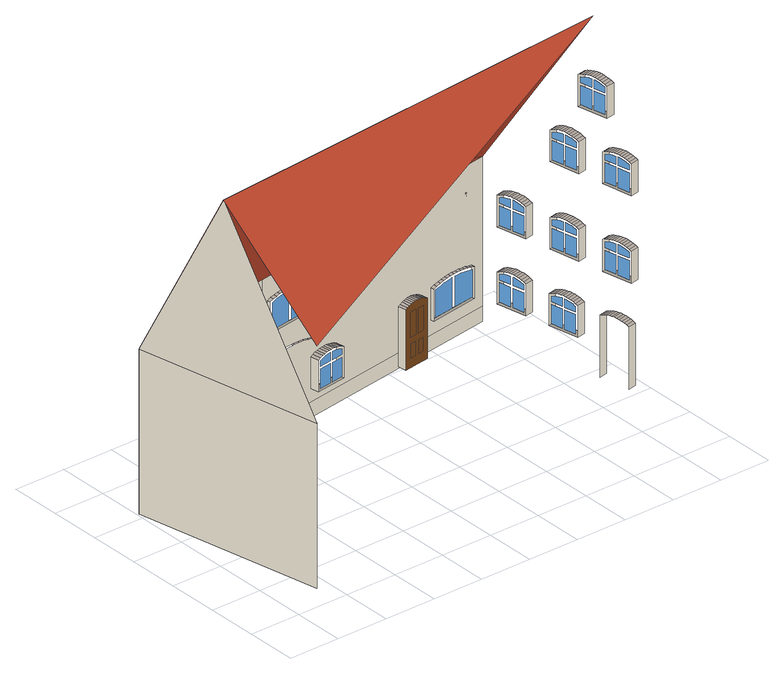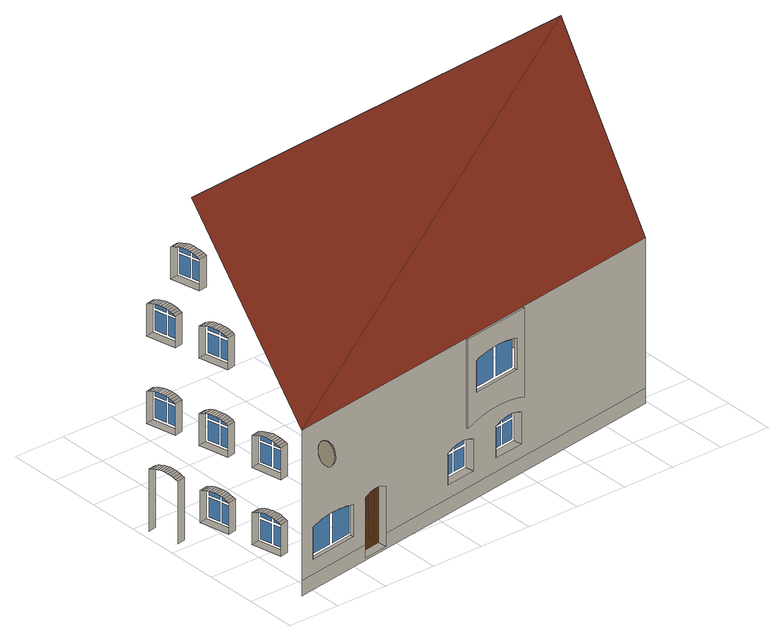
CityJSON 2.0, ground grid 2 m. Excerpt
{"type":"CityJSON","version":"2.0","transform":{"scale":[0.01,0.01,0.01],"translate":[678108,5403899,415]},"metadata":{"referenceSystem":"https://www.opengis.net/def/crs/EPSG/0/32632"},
"CityObjects":{
"building1":{"type":"Building","attributes":{"measuredHeight":13.19},"children":["building1-1"],"geometry":[{"type":"MultiSurface","lod":"3","boundaries":[[[0,1,2]],[[0,2,3,4,5,6]],[[7,8,1]],[[9,10,11,12]],[[13,14,15,16]],[[14,17,18,15]],[[19,9,12,20]],[[17,21,22,18]],[[2,1,23,24,10]],[[21,25,26,22]],[[27,28,29,30,31,32,33,34,35]],[[36,37,38,39]],[[40,19,20,41]],[[42,43,44,45]],[[25,46,47,26]],[[43,48,49,44]],[[46,50,51,47]],[[52,40,41,53]],[[50,54,55,51]],[[48,56,57,49]],[[58,13,16,59]],[[54,60,61,55]],[[56,62,63,57]],[[64,52,53,65]],[[60,66,67,61]],[[68,69,70,71,72,73,74,75,76]],[[77,78,79,80]],[[66,81,82,67]],[[83,84,85,86,87,88,89,90,91]],[[62,92,93,63]],[[81,94,95,82]],[[96,64,65,97]],[[94,98,99,95]],[[92,100,101,93]],[[98,102,103,99]],[[102,58,59,103]],[[100,104,105,101]],[[106,42,45,107]],[[10,24,108,11]],[[109,110,111,112,97,65,53,41,20,12,11,108,113,114,115,116,117,118],[43,42,106,119,120,121,122,123,124,104,100,92,62,56,48]],[[104,124,125,105]],[[126,127,109,118]],[[124,123,128,125]],[[129,126,118,117]],[[123,122,130,128]],[[131,132,133,134,135,136,137,138,139]],[[122,121,140,130]],[[141,129,117,116]],[[121,120,142,140]],[[143,141,116,115]],[[120,119,144,142]],[[119,106,107,144]],[[145,146,147,148]],[[149,143,115,114]],[[146,150,151,147]],[[150,152,153,151]],[[152,154,155,153]],[[156,149,114,113]],[[157,158,159,160,161,162,163,164,165]],[[166,167,168,169]],[[154,170,171,155]],[[24,156,113,108]],[[170,172,173,171]],[[172,174,175,173]],[[176,145,148,177]],[[174,178,179,175]],[[178,180,181,179]],[[182,183,184,185]],[[180,186,187,181]],[[188,189,190,191,192,193,194,195,196]],[[186,197,198,187]],[[197,199,200,198]],[[199,201,202,200]],[[201,176,177,202]],[[23,203,204,205,206,207,208,209,210,211,212,213,214,215,216,217,218,3,2,10,9,19,40,52,64,96,219,220,221,127,126,129,141,143,149,156,24],[14,13,58,102,98,94,81,66,60,54,50,46,25,21,17],[222,223,224,225,226,227,228,229,230,231,232,233,234,235,236],[176,201,199,197,186,180,178,174,172,170,154,152,150,146,145]],[[237,204,203,238,4,3,218,239]],[[1,8,23]],[[217,240,241,239,218]],[[216,242,240,217]],[[215,243,242,216]],[[214,244,243,215]],[[213,245,244,214]],[[246,247,248,249]],[[250,251,252,253]],[[212,254,245,213]],[[211,255,254,212]],[[245,254,255,256,257,258,259,260,261,262,241,240,242,243,244],[251,250,253,252],[263,264,265,266],[267,268,269,270],[247,246,249,248]],[[239,241,262,237]],[[210,256,255,211]],[[209,257,256,210]],[[268,267,270,269]],[[265,264,263,266]],[[208,258,257,209]],[[207,259,258,208]],[[206,260,259,207]],[[205,261,260,206]],[[237,262,261,205,204]],[[223,222,271,272]],[[222,236,273,271]],[[236,235,274,273]],[[235,234,275,274]],[[276,277,278,279,280,281,282,283,284]],[[234,233,285,275]],[[233,232,286,285]],[[232,231,287,286]],[[224,223,272,288]],[[231,230,289,287]],[[230,229,290,289]],[[229,228,291,290]],[[292,293,294,295,296,297,298,299,300]],[[301,302,303,304,305,306,307,308,309]],[[310,311,312,313,314,315,316,317,318]],[[319,320,321,322]],[[323,324,325,326]],[[228,227,327,291]],[[328,329,330,331]],[[332,333,334,335]],[[336,337,338,339,340,341,342,343,344]],[[345,346,347,348,349,350,351,352,353]],[[354,355,356,357,358,359,360,361,362]],[[363,364,365,366]],[[367,368,369,370]],[[371,372,373,374]],[[375,367,370,376]],[[377,371,374,378]],[[379,380,381,382]],[[383,375,376,384]],[[385,377,378,386]],[[387,379,382,388]],[[389,387,388,390]],[[391,383,384,392]],[[393,385,386,394]],[[395,396,397,398]],[[399,400,401,402,403,404,405,406,407]],[[408,391,392,409]],[[410,393,394,411]],[[412,389,390,413]],[[414,412,413,415]],[[416,408,409,417]],[[418,410,411,419]],[[227,226,420,327]],[[421,414,415,422]],[[423,416,417,424]],[[425,418,419,426]],[[368,427,428,369]],[[372,429,430,373]],[[431,423,424,432]],[[433,425,426,434]],[[435,421,422,436]],[[437,431,432,438]],[[439,433,434,440]],[[441,435,436,442]],[[443,437,438,444]],[[445,439,440,446]],[[447,441,442,448]],[[449,450,451,452,453,454,455,456,457]],[[458,459,460,461,462,463,464,465,466]],[[467,468,469,470]],[[471,472,473,474]],[[475,476,477,478,479,480,481,482,483]],[[484,485,486,487]],[[488,443,444,489]],[[490,445,446,491]],[[492,447,448,493]],[[494,495,496,497]],[[498,488,489,499]],[[500,490,491,501]],[[502,492,493,503]],[[504,494,497,505]],[[506,498,499,507]],[[508,500,501,509]],[[510,502,503,511]],[[512,504,505,513]],[[427,506,507,428]],[[429,508,509,430]],[[514,512,513,515]],[[516,510,511,517]],[[518,516,517,519]],[[520,514,515,521]],[[522,523,524,525]],[[526,527,528,529]],[[530,531,532,533,534,535,536,537,538]],[[539,540,541,542,543,544,545,546,547]],[[548,520,521,549]],[[550,551,552,553]],[[554,555,556,557,558,559,560,561,562]],[[563,548,549,564]],[[495,565,566,496]],[[567,563,564,568]],[[569,567,568,570]],[[571,569,570,572]],[[573,571,572,574]],[[575,573,574,576]],[[226,225,577,420]],[[578,575,576,579]],[[580,581,582,583]],[[584,585,586,587]],[[565,578,579,566]],[[588,589,590,591]],[[592,580,583,593]],[[594,584,587,595]],[[596,588,591,597]],[[598,592,593,599]],[[600,594,595,601]],[[602,596,597,603]],[[604,598,599,605]],[[606,600,601,607]],[[608,602,603,609]],[[610,604,605,611]],[[612,606,607,613]],[[614,608,609,615]],[[616,610,611,617]],[[618,612,613,619]],[[620,614,615,621]],[[622,616,617,623]],[[624,618,619,625]],[[626,620,621,627]],[[581,628,629,582]],[[585,630,631,586]],[[589,632,633,590]],[[634,622,623,635]],[[636,624,625,637]],[[638,626,627,639]],[[225,224,288,577]],[[640,634,635,641]],[[642,636,637,643]],[[644,638,639,645]],[[646,640,641,647]],[[648,642,643,649]],[[650,644,645,651]],[[652,653,654,655,656,657,658,659,660]],[[661,662,663,664,665,666,667,668,669]],[[670,671,672,673]],[[674,675,676,677]],[[678,646,647,679]],[[680,648,649,681]],[[682,650,651,683]],[[684,678,679,685]],[[686,680,681,687]],[[688,682,683,689]],[[690,684,685,691]],[[692,686,687,693]],[[694,688,689,695]],[[628,690,691,629]],[[630,692,693,631]],[[632,694,695,633]],[[696,697,698,699]],[[700,701,702,703]],[[704,705,706,707,708,709,710,711,712]],[[713,714,715,716,717,718,719,720,721]],[[722,723,724,725]],[[726,727,728,729]],[[730,722,725,731]],[[732,726,729,733]],[[734,730,731,735]],[[736,732,733,737]],[[738,736,737,739]],[[740,734,735,741]],[[742,740,741,743]],[[744,738,739,745]],[[746,744,745,747]],[[748,742,743,749]],[[750,746,747,751]],[[752,748,749,753]],[[723,754,755,724]],[[727,756,757,728]],[[758,752,753,759]],[[760,750,751,761]],[[762,758,759,763]],[[764,760,761,765]],[[766,762,763,767]],[[768,764,765,769]],[[770,766,767,771]],[[772,768,769,773]],[[774,770,771,775]],[[776,772,773,777]],[[778,776,777,779]],[[780,774,775,781]],[[754,780,781,755]],[[756,778,779,757]]],"semantics":{"surfaces":[{"type":"WallSurface"},{"type":"RoofSurface","klumMaterialClass":"Ceramic","klumMaterialIndex":"D201","materialUncertainty":0.3},{"type":"WallSurface","klumMaterialClass":"Plaster","klumMaterialIndex":"I101","materialUncertainty":0.3},{"type":"OuterCeilingSurface"},{"type":"Window","@cityeditor:layer":"Unclassified.LoD3","frameMaterialClass":"Plastic","paneMaterialClass":"Glass","frameMaterialUncertainty":0.3},{"type":"OuterFloorSurface"},{"type":"Door","@cityeditor:layer":"Unclassified.LoD3","materialUncertainty":0.5}],"values":[0,0,1,2,2,3,3,3,1,3,4,4,3,0,3,3,3,3,3,3,5,3,3,3,3,4,4,3,4,3,3,3,3,3,3,2,3,5,5,2,3,3,3,3,3,4,3,3,3,3,3,2,2,3,3,3,3,3,4,4,3,2,3,3,5,3,3,4,3,4,3,3,3,2,2,2,1,2,3,3,3,3,6,6,3,3,6,5,3,3,6,6,3,3,3,3,2,2,3,3,3,4,3,3,3,5,3,3,3,4,4,4,4,4,3,4,4,4,4,4,4,0,0,3,3,2,3,3,3,3,3,3,4,4,3,3,3,3,3,3,3,3,3,3,5,5,3,3,3,3,3,3,3,3,3,4,4,4,4,4,4,3,3,3,0,3,3,3,3,3,3,3,3,0,0,3,3,2,3,4,4,4,4,3,4,4,3,5,3,3,3,3,3,3,3,0,0,0,0,3,3,3,3,3,3,3,3,3,3,3,3,3,3,3,3,3,3,5,5,5,3,3,3,2,3,3,3,3,3,3,4,4,4,4,3,3,3,3,3,3,3,3,3,0,0,0,4,4,4,4,0,0,3,3,3,3,3,3,3,3,3,3,3,3,5,5,3,3,3,3,3,3,3,3,3,3,3,3,0,0]}}]},
"building1-1":{"type":"BuildingInstallation","attributes":{"@cityeditor:layer":"Unclassified.LoD3","materialClass":"Plastic","materialUncertainty":0.5,"relationToConstruction":"outside"},"parents":["building1"],"geometry":[{"type":"MultiSurface","lod":"3","boundaries":[[[782,783,784,785,786,787,788,789,790,791,792,793,794,795,796,797,798,799,800,801,802,803,804,805,806,807]],[[808,809,784,783]],[[810,808,783,782]],[[809,811,785,784]],[[811,812,786,785]],[[812,813,787,786]],[[814,815,798,797]],[[816,817,801,800]],[[817,818,802,801]],[[818,819,803,802]],[[820,821,796,795]],[[822,823,793,792]],[[821,814,797,796]],[[819,824,804,803]],[[815,825,799,798]],[[824,826,805,804]],[[826,827,806,805]],[[828,822,792,791]],[[829,830,789,788]],[[813,829,788,787]],[[830,831,790,789]],[[831,828,791,790]],[[823,832,794,793]],[[825,816,800,799]],[[832,820,795,794]],[[827,833,807,806]],[[833,810,782,807]],[[808,810,833,827,826,824,819,818,817,816,825,815,814,821,820,832,823,822,828,831,830,829,813,812,811,809]]]}]}
},
"vertices":[
[150,92,680],[70,470,1376],[8,826,680],[8,826,119],[8,826,61],[150,92,61],[150,92,352],[150,92,971],[1737,619,1380],[595,915,346],[595,915,680],[594,923,680],[594,923,346],[600,916,169],[600,916,288],[605,883,288],[605,883,169],[609,917,293],[614,885,293],[616,918,353],[615,926,353],[619,919,297],[624,886,297],[1649,1075,680],[864,956,680],[629,920,299],[634,888,299],[656,891,293],[661,892,293],[661,892,261],[614,885,261],[614,885,282],[618,885,283],[627,887,287],[637,888,290],[646,890,292],[614,885,251],[661,892,251],[661,892,179],[614,885,179],[639,922,359],[637,930,359],[629,929,464],[629,929,583],[631,917,583],[631,917,464],[640,922,302],[645,889,302],[645,931,588],[647,919,588],[650,924,303],[655,891,303],[661,925,364],[660,933,364],[660,925,303],[665,892,303],[661,933,591],[663,921,591],[721,934,169],[726,902,169],[670,927,303],[675,894,303],[677,936,594],[679,924,594],[684,929,367],[682,937,367],[680,928,302],[685,896,302],[713,929,588],[718,930,588],[718,930,474],[641,918,474],[641,918,575],[649,919,578],[665,922,581],[681,924,584],[697,926,586],[716,900,179],[670,893,179],[670,893,251],[716,900,251],[691,930,299],[696,897,299],[716,900,261],[670,893,261],[670,893,293],[674,894,293],[684,895,292],[693,897,290],[703,898,287],[712,900,283],[716,900,282],[694,938,596],[696,926,596],[701,931,297],[706,899,297],[706,932,369],[705,940,369],[711,933,293],[716,900,293],[710,941,598],[712,929,598],[721,934,288],[726,902,288],[727,943,598],[729,931,598],[824,958,464],[826,946,464],[863,964,680],[744,946,369],[734,944,369],[728,943,370],[709,941,369],[863,964,346],[841,961,353],[819,957,359],[796,954,364],[774,950,367],[751,947,369],[824,958,583],[808,955,588],[792,953,591],[776,951,594],[760,948,596],[743,946,598],[745,934,598],[752,939,369],[746,938,369],[761,936,596],[775,942,367],[778,939,594],[816,945,474],[732,932,474],[732,932,588],[744,934,588],[760,936,586],[776,939,584],[792,941,581],[808,943,578],[816,945,575],[794,941,591],[797,946,364],[810,944,588],[820,949,359],[826,946,583],[830,951,169],[830,951,288],[835,918,288],[835,918,169],[842,953,353],[840,952,293],[845,920,293],[850,954,297],[855,921,297],[860,955,299],[865,923,299],[864,956,346],[886,926,293],[891,927,293],[891,927,261],[845,920,261],[845,920,282],[849,920,283],[858,922,287],[868,923,290],[877,924,292],[845,920,251],[891,927,251],[891,927,179],[845,920,179],[870,957,302],[875,924,302],[881,958,303],[886,926,303],[891,960,303],[896,927,303],[951,969,169],[956,936,169],[901,962,303],[906,929,303],[911,963,302],[916,930,302],[946,935,179],[901,928,179],[901,928,251],[946,935,251],[921,964,299],[926,932,299],[946,935,261],[901,928,261],[901,928,293],[905,929,293],[915,930,292],[924,932,290],[933,933,287],[943,934,283],[946,935,282],[931,966,297],[936,933,297],[941,968,293],[946,935,293],[951,969,288],[956,936,288],[1649,1075,119],[1348,1029,119],[1348,1029,295],[1340,1028,299],[1331,1026,303],[1323,1025,306],[1314,1024,308],[1306,1023,310],[1297,1021,310],[1288,1020,310],[1280,1019,308],[1271,1017,306],[1263,1016,303],[1254,1015,299],[1246,1014,295],[1246,1014,119],[710,933,369],[729,935,370],[736,937,369],[1403,1037,295],[1403,1037,175],[1597,1067,175],[1597,1067,295],[1582,1064,299],[1566,1062,303],[1549,1059,306],[1533,1057,308],[1516,1054,309],[1500,1052,310],[1484,1050,309],[1467,1047,308],[1451,1045,306],[1435,1042,303],[1418,1040,299],[1348,1029,69],[1649,1075,61],[1246,1014,69],[1251,979,295],[1251,979,69],[1259,981,299],[1268,982,303],[1276,983,306],[1285,984,308],[1274,983,157],[1295,986,157],[1295,986,105],[1274,983,105],[1297,986,183],[1272,983,183],[1272,983,276],[1297,986,276],[1294,986,310],[1302,987,310],[1311,988,310],[1319,990,308],[1328,991,306],[1336,992,303],[1345,993,299],[1353,995,295],[1353,995,69],[1310,988,276],[1310,988,183],[1334,992,183],[1334,992,276],[1332,992,157],[1311,988,157],[1311,988,105],[1332,992,105],[1404,1025,295],[1404,1025,175],[1420,1028,299],[1436,1030,303],[1453,1033,306],[1486,1038,299],[1492,1039,300],[1492,1039,185],[1414,1027,185],[1414,1027,287],[1423,1028,290],[1438,1030,293],[1454,1033,296],[1470,1035,298],[1469,1035,308],[1485,1038,309],[1502,1040,310],[1599,1055,175],[1518,1043,309],[1535,1045,308],[1551,1048,306],[1589,1053,185],[1505,1041,185],[1505,1041,300],[1518,1042,299],[1534,1045,298],[1550,1047,296],[1565,1050,293],[1581,1052,290],[1589,1053,287],[1739,436,884],[1730,482,884],[1730,482,915],[1731,477,915],[1733,468,914],[1735,458,912],[1736,449,909],[1738,440,906],[1739,436,904],[1739,436,555],[1730,482,555],[1730,482,587],[1731,477,587],[1733,468,586],[1735,458,584],[1736,449,581],[1738,440,578],[1739,436,576],[1739,436,801],[1730,482,801],[1730,482,874],[1739,436,874],[1739,436,473],[1730,482,473],[1730,482,545],[1739,436,545],[1567,1050,303],[1720,537,874],[1728,491,874],[1728,491,801],[1720,537,801],[1720,537,545],[1728,491,545],[1728,491,473],[1720,537,473],[1727,496,915],[1728,491,915],[1728,491,884],[1720,537,884],[1720,537,904],[1720,533,906],[1722,524,909],[1724,514,912],[1726,505,914],[1727,496,587],[1728,491,587],[1728,491,555],[1720,537,555],[1720,537,576],[1720,533,578],[1722,524,581],[1724,514,584],[1726,505,586],[1720,537,1135],[1711,582,1135],[1711,582,1167],[1712,578,1167],[1714,568,1166],[1715,559,1164],[1717,550,1161],[1719,540,1157],[1720,537,1156],[1720,537,1053],[1711,582,1053],[1711,582,1125],[1720,537,1125],[1773,433,910],[1773,433,791],[1741,426,791],[1741,426,910],[1773,433,582],[1773,433,463],[1741,426,463],[1741,426,582],[1771,442,915],[1739,436,915],[1771,442,587],[1739,436,587],[1771,443,295],[1771,443,61],[1739,437,61],[1739,437,295],[1769,452,919],[1737,446,919],[1769,452,591],[1737,446,591],[1769,453,299],[1737,446,299],[1767,462,303],[1735,456,303],[1768,462,922],[1735,456,922],[1768,462,594],[1735,456,594],[1700,637,1125],[1709,591,1125],[1709,591,1053],[1700,637,1053],[1708,596,1167],[1709,591,1167],[1709,591,1135],[1700,637,1135],[1700,637,1156],[1701,633,1157],[1703,624,1161],[1704,615,1164],[1706,605,1166],[1766,472,924],[1733,466,924],[1766,472,596],[1733,466,596],[1766,472,306],[1733,466,306],[1764,483,308],[1731,476,308],[1764,482,925],[1731,476,925],[1764,482,597],[1731,476,597],[1583,1053,299],[1762,493,309],[1729,486,309],[1762,493,926],[1729,486,926],[1762,493,597],[1729,486,597],[1750,553,791],[1718,546,791],[1750,553,463],[1718,546,463],[1760,503,925],[1727,496,925],[1760,503,597],[1727,496,597],[1760,503,310],[1727,496,310],[1758,513,924],[1725,507,924],[1758,513,596],[1725,507,596],[1758,513,309],[1725,507,309],[1756,523,922],[1723,517,922],[1756,523,594],[1723,517,594],[1756,523,308],[1723,517,308],[1697,654,555],[1688,699,555],[1688,699,587],[1689,695,587],[1691,685,586],[1693,676,584],[1694,667,581],[1696,658,578],[1697,654,576],[1697,654,884],[1688,699,884],[1688,699,915],[1689,695,915],[1691,685,914],[1693,676,912],[1694,667,909],[1696,658,906],[1697,654,904],[1697,654,473],[1688,699,473],[1688,699,545],[1697,654,545],[1697,654,801],[1688,699,801],[1688,699,874],[1697,654,874],[1696,658,268],[1687,703,268],[1687,703,300],[1688,698,300],[1690,689,298],[1692,680,296],[1694,670,294],[1695,661,290],[1696,658,288],[1696,658,186],[1687,703,186],[1687,703,258],[1696,658,258],[1754,533,919],[1721,527,919],[1754,533,591],[1721,527,591],[1754,533,306],[1721,527,306],[1754,533,1162],[1754,533,1043],[1721,527,1043],[1721,527,1162],[1752,543,915],[1720,537,915],[1752,543,587],[1720,537,587],[1752,543,303],[1719,537,303],[1752,543,1167],[1720,537,1167],[1750,553,910],[1718,546,910],[1750,553,582],[1718,546,582],[1750,553,299],[1718,547,299],[1750,553,1170],[1718,546,1170],[1748,563,1173],[1716,557,1173],[1748,563,295],[1716,557,295],[1748,563,61],[1716,557,61],[1746,573,1175],[1714,567,1175],[1677,754,545],[1686,708,545],[1686,708,473],[1677,754,473],[1677,754,874],[1686,708,874],[1686,708,801],[1677,754,801],[1685,713,587],[1686,708,587],[1686,708,555],[1677,754,555],[1677,754,576],[1678,750,578],[1680,741,581],[1682,732,584],[1684,723,586],[1685,713,915],[1686,708,915],[1686,708,884],[1677,754,884],[1677,754,904],[1678,750,906],[1680,741,909],[1682,732,912],[1684,723,914],[1744,583,1177],[1712,577,1177],[1677,758,258],[1686,712,258],[1686,712,186],[1677,758,186],[1685,717,300],[1686,712,300],[1686,712,268],[1677,758,268],[1677,758,288],[1677,754,290],[1679,745,294],[1681,736,296],[1683,726,298],[1742,593,1177],[1710,587,1177],[1731,653,1043],[1698,647,1043],[1740,603,1177],[1708,597,1177],[1738,613,1175],[1706,607,1175],[1736,624,1173],[1704,617,1173],[1734,633,1170],[1702,627,1170],[1733,643,1167],[1700,637,1167],[1599,1055,295],[1731,653,1162],[1698,647,1162],[1731,650,910],[1731,650,791],[1699,644,791],[1699,644,910],[1731,650,582],[1731,650,463],[1699,644,463],[1699,644,582],[1730,654,295],[1730,654,176],[1698,648,176],[1698,648,295],[1729,660,915],[1697,654,915],[1729,660,587],[1697,654,587],[1729,664,299],[1696,657,299],[1727,670,919],[1695,664,919],[1727,670,591],[1695,664,591],[1727,674,303],[1694,667,303],[1726,680,922],[1693,674,922],[1726,680,594],[1693,674,594],[1725,684,306],[1692,677,306],[1723,690,924],[1691,684,924],[1723,690,596],[1691,684,596],[1723,694,308],[1690,687,308],[1722,700,925],[1689,694,925],[1722,700,597],[1689,694,597],[1721,704,309],[1689,697,309],[1720,710,926],[1687,704,926],[1720,710,597],[1687,704,597],[1719,714,310],[1686,708,310],[1708,770,791],[1676,764,791],[1708,770,463],[1676,764,463],[1707,774,176],[1675,768,176],[1718,720,925],[1685,714,925],[1718,720,597],[1685,714,597],[1717,724,309],[1685,718,309],[1716,731,924],[1683,724,924],[1716,731,596],[1683,724,596],[1715,734,308],[1683,728,308],[1714,741,922],[1681,734,922],[1714,741,594],[1681,734,594],[1713,744,306],[1681,738,306],[1655,872,268],[1646,917,268],[1646,917,299],[1647,913,299],[1649,903,298],[1651,894,296],[1652,885,293],[1654,875,290],[1655,872,288],[1655,872,556],[1646,917,556],[1646,917,588],[1647,913,588],[1649,903,586],[1651,894,584],[1652,885,582],[1654,875,578],[1655,872,576],[1655,872,185],[1646,917,185],[1646,917,258],[1655,872,258],[1655,872,473],[1646,917,473],[1646,917,546],[1655,872,546],[1712,751,919],[1679,744,919],[1712,751,591],[1679,744,591],[1711,754,303],[1679,748,303],[1710,761,915],[1677,754,915],[1710,761,587],[1677,754,587],[1709,764,299],[1677,758,299],[1708,770,910],[1676,764,910],[1708,770,582],[1676,764,582],[1707,774,295],[1675,768,295],[1635,972,258],[1644,926,258],[1644,926,185],[1635,972,185],[1635,972,546],[1644,926,546],[1644,926,473],[1635,972,473],[1643,931,299],[1644,926,299],[1644,926,268],[1635,972,268],[1635,972,288],[1636,968,290],[1638,959,293],[1640,950,296],[1641,941,298],[1643,931,588],[1644,926,588],[1644,926,556],[1635,972,556],[1635,972,576],[1636,968,578],[1638,959,582],[1640,950,584],[1641,941,586],[1689,868,583],[1689,868,463],[1657,862,463],[1657,862,583],[1689,868,294],[1689,868,175],[1657,862,175],[1657,862,294],[1687,878,587],[1655,872,587],[1687,878,299],[1655,872,299],[1685,888,591],[1653,882,591],[1685,888,303],[1653,882,303],[1683,898,306],[1651,892,306],[1683,898,594],[1651,892,594],[1681,908,596],[1649,902,596],[1681,908,308],[1649,902,308],[1679,918,309],[1647,912,309],[1679,918,597],[1647,912,597],[1677,928,310],[1645,922,310],[1677,928,598],[1645,922,598],[1666,988,463],[1633,982,463],[1666,988,175],[1633,982,175],[1676,938,597],[1643,932,597],[1676,938,309],[1643,932,309],[1674,949,596],[1641,942,596],[1674,949,308],[1641,942,308],[1672,959,594],[1639,952,594],[1672,959,306],[1639,952,306],[1670,969,591],[1637,962,591],[1670,969,303],[1637,962,303],[1668,979,587],[1635,972,587],[1668,979,299],[1635,972,299],[1666,988,294],[1633,982,294],[1666,988,583],[1633,982,583],
[1568,1088,530],[1567,1097,527],[1567,1100,528],[1566,1107,528],[1564,1116,532],[1563,1124,539],[1562,1130,548],[1561,1134,559],[1561,1136,570],[1561,1136,583],[1562,1133,594],[1562,1128,605],[1564,1121,613],[1565,1112,618],[1566,1103,621],[1567,1100,621],[1568,1093,620],[1569,1084,616],[1570,1076,610],[1571,1069,600],[1572,1065,590],[1572,1063,578],[1572,1063,565],[1572,1067,554],[1571,1072,544],[1570,1079,535],[1563,1096,527],[1563,1099,528],[1564,1087,530],[1562,1106,528],[1560,1115,532],[1559,1123,539],[1563,1099,621],[1564,1092,620],[1566,1075,610],[1567,1069,600],[1568,1064,590],[1568,1062,578],[1561,1111,618],[1562,1102,621],[1558,1132,594],[1558,1127,605],[1568,1063,565],[1565,1083,616],[1568,1066,554],[1567,1071,544],[1557,1135,583],[1558,1129,548],[1557,1134,559],[1557,1136,570],[1559,1120,613],[1566,1078,535]
]}
